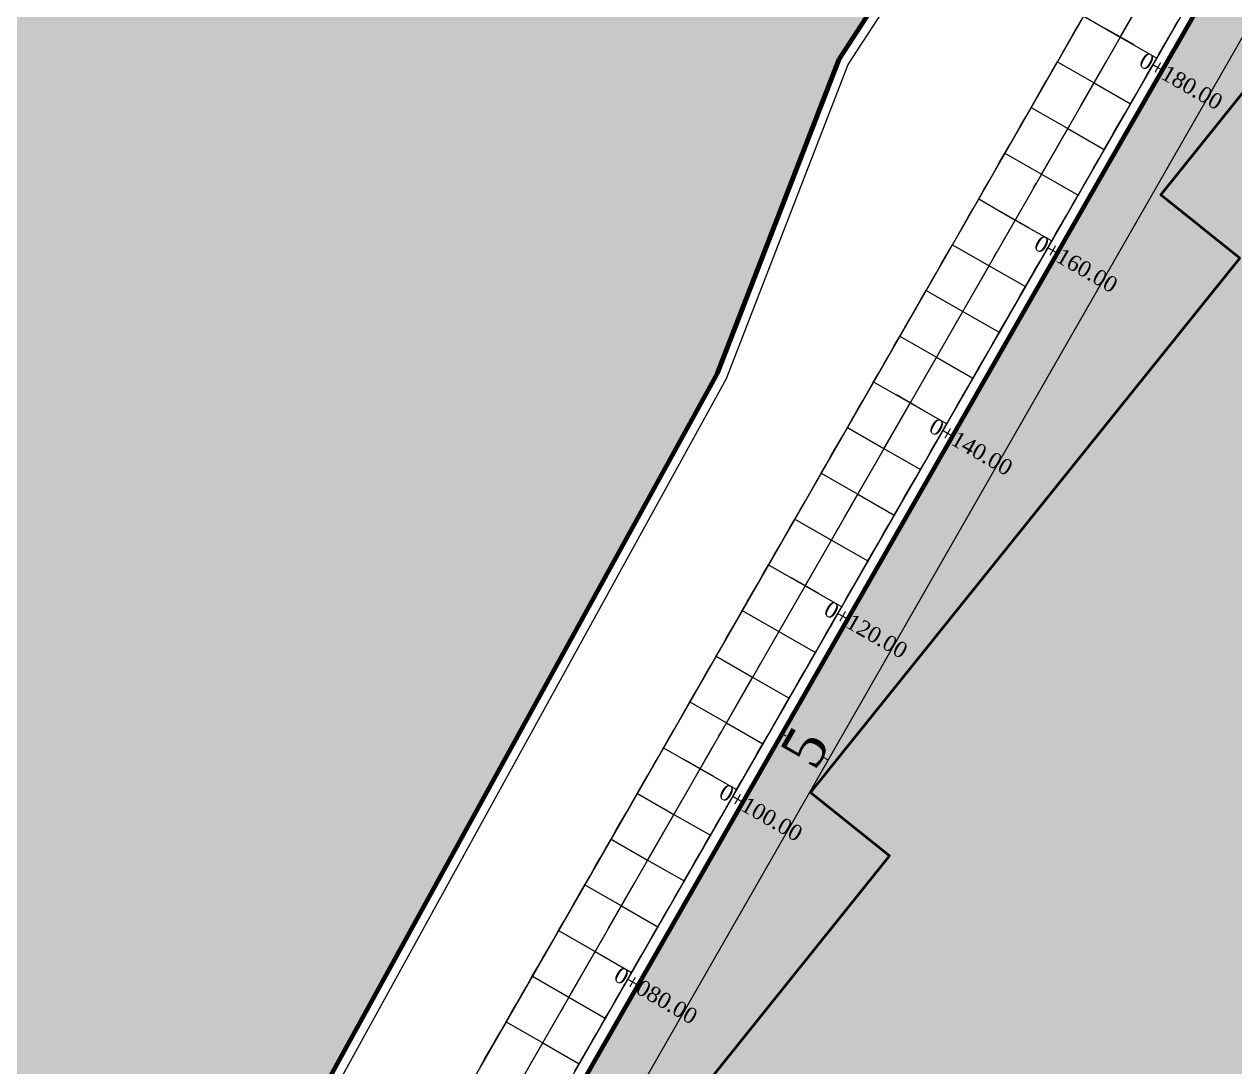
# Model space of a CAD drawing. Header units: metres. Extents: x 478603 to 489313, y 4282657 to 4289463.
# Drawn here: x 479601.3 to 479716.1, y 4286497.6 to 4286596.5 of the extents above; entities that cross this region are included whole.
import ezdxf

# ---------------------------------------------------------------- set-up
doc = ezdxf.new("R2010")
doc.units = ezdxf.units.M
for name, color, linetype, lineweight in [('ADAKENARI', 18, 'Continuous', 0), ('EKS_4', 5, 'Continuous', 0), ('EKSENLER', 3, 'Continuous', 0), ('HDA_4', 30, 'Continuous', 0), ('KALDIRIM', 11, 'Continuous', 0), ('KDA_4', 150, 'Continuous', 20), ('KDO_4', 150, 'Continuous', 20), ('KYA_4', 1, 'Continuous', 20), ('PARSEL_ALAN', 254, 'Continuous', 0), ('PARSEL_SERA_ALAN', 9, 'Continuous', 40), ('PL_ALİNMAN', 1, 'Continuous', 0), ('PL_ENKESIT', 1, 'Continuous', 0), ('PL_KM', 4, 'Continuous', 0), ('PL_KMYAZI', 30, 'Continuous', 0), ('REVIZE_ONERI_KAM_SNR', 9, 'Continuous', 0), ('ROL_CEPHE', 1, 'Continuous', 0), ('SEV_KYA_HDA', 3, 'Continuous', 0), ('SEV_YKA_KDA', 3, 'Continuous', 0), ('SEV_YKO_KDO', 3, 'Continuous', 0), ('SNR_PLANONAMAA', 233, 'Continuous', 0), ('SNR_YAPIYAK', 18, 'Continuous', 0), ('YKA_4', 33, 'Continuous', 0), ('YKO_4', 33, 'Continuous', 0)]:
    doc.layers.add(name, color=color, linetype=linetype, lineweight=lineweight)
doc.styles.get("Standard").update_dxf_attribs({"font": 'times.ttf'})

msp = doc.modelspace()

# ---------------------------------------------------------------- hatches: boundary and pattern name
at = {"layer": 'PARSEL_ALAN'}
msp.add_hatch(color=256, dxfattribs=at).paths.add_polyline_path([(479751.2, 4286394.78), (479915.44, 4286599.4), (479806.29, 4286732.62), (479789.03, 4286731.16), (479705.55, 4286585.7), (479640.39, 4286471.99), (479637.96, 4286459.21), (479636.08, 4286444.21), (479624.37, 4286431.18), (479642.07, 4286416.52), (479658.6, 4286422.35), (479718.49, 4286397.85)])
at = {"layer": 'PARSEL_SERA_ALAN'}
msp.add_hatch(color=256, dxfattribs=at).paths.add_polyline_path([(479909, 4286599.36), (479853.72, 4286530.49), (479849.54, 4286525.28), (479749.38, 4286400.5), (479741.89, 4286406.51), (479738.77, 4286402.61), (479731.28, 4286408.62), (479728.15, 4286404.72), (479720.66, 4286410.73), (479717.53, 4286406.83), (479710.05, 4286412.84), (479706.92, 4286408.94), (479691.94, 4286420.96), (479688.81, 4286417.06), (479673.84, 4286429.08), (479670.71, 4286425.18), (479663.22, 4286431.19), (479660.09, 4286427.29), (479652.61, 4286433.3), (479646.35, 4286425.5), (479638.86, 4286431.51), (479651.38, 4286447.11), (479643.89, 4286453.12), (479653.28, 4286464.81), (479645.8, 4286470.82), (479683.35, 4286517.62), (479675.87, 4286523.62), (479716.56, 4286574.31), (479709.07, 4286580.32), (479746.63, 4286627.12), (479739.14, 4286633.12), (479776.7, 4286679.92), (479769.21, 4286685.93), (479800.51, 4286724.92), (479815.48, 4286712.9), (479812.35, 4286709), (479827.33, 4286696.98), (479824.2, 4286693.08), (479846.66, 4286675.05), (479843.53, 4286671.16), (479858.5, 4286659.14), (479855.37, 4286655.24), (479877.83, 4286637.21), (479874.7, 4286633.31), (479889.67, 4286621.29), (479886.54, 4286617.39)])
at = {"layer": 'REVIZE_ONERI_KAM_SNR'}
msp.add_hatch(color=256, dxfattribs=at).paths.add_polyline_path([(480391.37, 4287736.67), (479958.38, 4287021.55), (479846.66, 4286823.22), (479817.89, 4286807.32), (479678.54, 4286593.14), (479667.02, 4286563.36), (479171.87, 4285664.49), (479060.05, 4285423.5), (478955.18, 4285211.94), (478971.57, 4285181.44), (478973.58, 4285138.06), (478896.83, 4284994.41), (478884.26, 4284953.22), (478871.38, 4284822.15), (478829.64, 4284818.29), (478829.64, 4284859.4), (478806.79, 4284865.48), (478716.87, 4284674.35), (478705.55, 4284645.23), (478602.86, 4284697.15), (478665.09, 4284834.56), (478661.84, 4284859.59), (478721.27, 4284982.03), (478734.09, 4284989.86), (478857.78, 4285241.35), (478838.86, 4285277.85), (478831.67, 4285382.6), (478866.61, 4285387.39), (478882.65, 4285289.09), (479341.44, 4286225.89), (479492.42, 4286515.34), (479668.69, 4286852.71), (479834.72, 4287134.36), (480316.15, 4287820.51), (480353.75, 4287856.55), (480321.39, 4287969.42), (480358.64, 4287985.06), (480384.47, 4287906.35), (480463.86, 4288018.44), (480598.66, 4288207.44), (480775.09, 4288481.28), (480856.22, 4288581.77), (481195.87, 4289025.92), (481277.92, 4288967.09), (481191.32, 4288856.62), (480684.78, 4288177.97), (480420.91, 4287781.11), (480447.15, 4287667.53), (480456.56, 4287584.46), (480422.31, 4287581.55), (480417.61, 4287623.09), (480404.49, 4287679.88)])

# ---------------------------------------------------------------- linework, layer by layer
at = {"layer": 'ADAKENARI', "lineweight": 200}
for p, q in [((479782.48, 4286752.9), (479678.54, 4286593.14)), ((479705.55, 4286585.7), (479789.03, 4286731.16)), ((479678.54, 4286593.14), (479667.02, 4286563.36)), ((479640.39, 4286471.99), (479705.55, 4286585.7)), ((479667.02, 4286563.36), (479603.65, 4286448.33))]:
    msp.add_line(p, q, dxfattribs=at)
at = {"layer": 'EKS_4'}
for p in [(479705.24, 4286595.27, 942.78), (479702.75, 4286590.93, 942.81), (479700.26, 4286586.6, 942.85), (479697.77, 4286582.26, 942.88), (479695.28, 4286577.92, 942.91), (479692.79, 4286573.59, 942.94), (479690.3, 4286569.25, 942.97), (479687.81, 4286564.92, 943), (479685.32, 4286560.58, 943.03), (479682.83, 4286556.24, 943.06), (479680.34, 4286551.91, 943.1), (479677.85, 4286547.57, 943.13), (479675.36, 4286543.24, 943.16), (479672.87, 4286538.9, 943.19), (479670.38, 4286534.56, 943.22), (479667.89, 4286530.23, 943.25), (479665.4, 4286525.89, 943.28), (479662.91, 4286521.56, 943.31), (479660.42, 4286517.22, 943.35), (479657.94, 4286512.88, 943.38), (479655.45, 4286508.55, 943.41), (479652.96, 4286504.21, 943.44), (479650.47, 4286499.88, 943.47)]:
    msp.add_point(p, dxfattribs=at)
at = {"layer": 'EKSENLER'}
msp.add_line((479615.61, 4286439.17), (479797.16, 4286755.37, 943.34), dxfattribs=at)
at = {"layer": 'HDA_4'}
for points in [[(479665.3, 4286517.7, 943.34), (479666.38, 4286519.57, 943.26), (479666.88, 4286520.43, 943.26), (479667.37, 4286521.3, 943.25), (479667.87, 4286522.17, 943.25), (479668.37, 4286523.04, 943.24), (479668.87, 4286523.9, 943.23), (479669.37, 4286524.77, 943.23), (479669.86, 4286525.64, 943.22), (479670.36, 4286526.5, 943.21), (479670.86, 4286527.37, 943.21), (479671.36, 4286528.24, 943.2), (479671.86, 4286529.11, 943.2), (479672.35, 4286529.97, 943.19), (479672.85, 4286530.84, 943.18), (479673.35, 4286531.71, 943.18), (479673.85, 4286532.57, 943.17), (479674.35, 4286533.44, 943.16), (479674.84, 4286534.31, 943.16), (479675.34, 4286535.18, 943.15), (479675.84, 4286536.04, 943.15), (479676.34, 4286536.91, 943.14), (479676.84, 4286537.78, 943.13), (479677.33, 4286538.65, 943.13), (479677.83, 4286539.51, 943.12), (479678.33, 4286540.38, 943.11), (479678.83, 4286541.25, 943.11), (479679.33, 4286542.11, 943.1), (479679.82, 4286542.98, 943.1), (479680.32, 4286543.85, 943.09), (479680.82, 4286544.72, 943.08), (479681.32, 4286545.58, 943.08), (479681.82, 4286546.45, 943.07), (479682.31, 4286547.32, 943.06), (479682.81, 4286548.18, 943.06), (479683.31, 4286549.05, 943.05), (479683.81, 4286549.92, 943.05), (479684.31, 4286550.79, 943.04), (479684.8, 4286551.65, 943.03), (479685.3, 4286552.52, 943.03), (479685.8, 4286553.39, 943.02), (479686.3, 4286554.25, 943.01), (479686.8, 4286555.12, 943.01), (479687.29, 4286555.99, 943), (479687.79, 4286556.86, 943), (479688.29, 4286557.72, 942.99), (479688.79, 4286558.59, 942.98), (479689.28, 4286559.46, 942.98), (479689.78, 4286560.33, 942.97), (479690.28, 4286561.19, 942.96), (479690.78, 4286562.06, 942.96), (479691.28, 4286562.93, 942.95), (479691.77, 4286563.79, 942.95), (479692.27, 4286564.66, 942.94), (479692.77, 4286565.53, 942.93), (479693.27, 4286566.4, 942.93), (479693.77, 4286567.26, 942.92), (479694.26, 4286568.13, 942.91), (479694.76, 4286569, 942.91), (479695.26, 4286569.86, 942.9), (479695.76, 4286570.73, 942.9), (479696.26, 4286571.6, 942.89), (479697.27, 4286573.36, 942.94)], [(479655.95, 4286501.42, 943.42), (479656.42, 4286502.22, 943.39), (479656.87, 4286503.01, 943.41)]]:
    msp.add_polyline3d(points, dxfattribs=at)
for p in [(479696.26, 4286571.6, 942.89), (479693.77, 4286567.26, 942.92), (479691.28, 4286562.93, 942.95), (479688.79, 4286558.59, 942.98), (479686.3, 4286554.25, 943.01), (479683.81, 4286549.92, 943.05), (479681.32, 4286545.58, 943.08), (479678.83, 4286541.25, 943.11), (479676.34, 4286536.91, 943.14), (479673.85, 4286532.57, 943.17), (479671.36, 4286528.24, 943.2), (479668.87, 4286523.9, 943.23), (479666.38, 4286519.57, 943.26), (479656.42, 4286502.22, 943.39)]:
    msp.add_point(p, dxfattribs=at)
at = {"layer": 'KALDIRIM'}
for p, q in [((479628.64, 4286469.86), (479786.95, 4286745.62)), ((479639.43, 4286472.61), (479786.84, 4286729.36))]:
    msp.add_line(p, q, dxfattribs=at)
at = {"layer": 'KDA_4'}
for points in [[(479698.25, 4286575.09, 942.91), (479698.3, 4286575.18, 942.9), (479698.36, 4286575.27, 942.89), (479698.43, 4286575.39, 942.88), (479698.53, 4286575.58, 942.86), (479698.74, 4286575.94, 942.82), (479699.14, 4286576.62, 942.8), (479699.63, 4286577.48, 942.76), (479700.16, 4286578.41, 942.73), (479700.71, 4286579.35, 942.7), (479701.24, 4286580.27, 942.66), (479701.75, 4286581.16, 942.67), (479702.25, 4286582.03, 942.67), (479702.74, 4286582.89, 942.67), (479703.23, 4286583.75, 942.67), (479703.72, 4286584.61, 942.68), (479704.22, 4286585.47, 942.68), (479704.71, 4286586.32, 942.68), (479705.2, 4286587.19, 942.68), (479705.7, 4286588.06, 942.69), (479706.21, 4286588.94, 942.69), (479706.74, 4286589.87, 942.69), (479707.28, 4286590.8, 942.69), (479707.8, 4286591.72, 942.7), (479708.3, 4286592.58, 942.7), (479708.7, 4286593.28, 942.7), (479708.93, 4286593.69, 942.73), (479709.07, 4286593.93, 942.74), (479709.18, 4286594.11, 942.75), (479709.27, 4286594.27, 942.76), (479709.36, 4286594.43, 942.77)], [(479658.08, 4286505.14, 943.42), (479658.21, 4286505.35, 943.4), (479658.34, 4286505.58, 943.38), (479658.48, 4286505.82, 943.36), (479658.65, 4286506.12, 943.33), (479658.9, 4286506.56, 943.29), (479659.31, 4286507.27, 943.29), (479659.8, 4286508.12, 943.28), (479660.32, 4286509.03, 943.27), (479660.86, 4286509.96, 943.27), (479661.39, 4286510.9, 943.26), (479661.94, 4286511.85, 943.27), (479662.48, 4286512.79, 943.27), (479663.01, 4286513.72, 943.28), (479663.5, 4286514.57, 943.29), (479663.88, 4286515.23, 943.29), (479664.06, 4286515.55, 943.32), (479664.14, 4286515.68, 943.33), (479664.17, 4286515.74, 943.34), (479664.19, 4286515.78, 943.34), (479664.2, 4286515.8, 943.34)], [(479653.52, 4286497.19, 943.38), (479653.92, 4286497.89, 943.39), (479654.15, 4286498.29, 943.42), (479654.29, 4286498.53, 943.43), (479654.39, 4286498.71, 943.44), (479654.48, 4286498.86, 943.45), (479654.56, 4286499.01, 943.46)]]:
    msp.add_polyline3d(points, dxfattribs=at)
for p in [(479708.7, 4286593.28, 942.7), (479706.21, 4286588.94, 942.69), (479703.72, 4286584.61, 942.68), (479701.24, 4286580.27, 942.66), (479698.74, 4286575.94, 942.82), (479663.88, 4286515.23, 943.29), (479661.39, 4286510.9, 943.26), (479658.9, 4286506.56, 943.29), (479653.92, 4286497.89, 943.39)]:
    msp.add_point(p, dxfattribs=at)
at = {"layer": 'KDO_4'}
msp.add_polyline3d([(479644.51, 4286497.53, 942.93), (479645, 4286498.4, 942.94), (479645.5, 4286499.27, 942.94), (479646, 4286500.13, 942.94), (479646.5, 4286501, 942.95), (479647, 4286501.87, 942.95), (479647.49, 4286502.74, 942.93), (479647.99, 4286503.6, 942.9), (479648.49, 4286504.47, 942.88), (479648.99, 4286505.34, 942.86), (479649.48, 4286506.2, 942.84), (479649.98, 4286507.07, 942.83), (479650.48, 4286507.94, 942.82), (479650.98, 4286508.81, 942.81), (479651.48, 4286509.67, 942.8), (479651.97, 4286510.54, 942.79), (479652.47, 4286511.41, 942.79), (479652.97, 4286512.28, 942.8), (479653.47, 4286513.14, 942.8), (479653.97, 4286514.01, 942.8), (479654.46, 4286514.88, 942.81), (479654.96, 4286515.74, 942.81), (479655.46, 4286516.61, 942.82), (479655.96, 4286517.48, 942.83), (479656.46, 4286518.35, 942.83), (479656.95, 4286519.21, 942.84), (479657.45, 4286520.08, 942.86), (479657.95, 4286520.95, 942.87), (479658.45, 4286521.81, 942.89), (479658.95, 4286522.68, 942.9), (479659.44, 4286523.55, 942.92), (479659.94, 4286524.42, 942.92), (479660.44, 4286525.28, 942.91), (479660.94, 4286526.15, 942.91), (479661.44, 4286527.02, 942.9), (479661.93, 4286527.88, 942.9), (479662.43, 4286528.75, 942.88), (479662.93, 4286529.62, 942.86), (479663.43, 4286530.49, 942.84), (479663.93, 4286531.35, 942.81), (479664.42, 4286532.22, 942.79), (479664.92, 4286533.09, 942.79), (479665.42, 4286533.96, 942.79), (479665.92, 4286534.82, 942.79), (479666.41, 4286535.69, 942.79), (479666.91, 4286536.56, 942.79), (479667.41, 4286537.42, 942.79), (479667.91, 4286538.29, 942.79), (479668.41, 4286539.16, 942.79), (479668.9, 4286540.03, 942.79), (479669.4, 4286540.89, 942.79), (479669.9, 4286541.76, 942.79), (479670.4, 4286542.63, 942.79), (479670.9, 4286543.49, 942.79), (479671.39, 4286544.36, 942.78), (479671.89, 4286545.23, 942.78), (479672.39, 4286546.1, 942.77), (479672.89, 4286546.96, 942.76), (479673.39, 4286547.83, 942.75), (479673.88, 4286548.7, 942.73), (479674.38, 4286549.56, 942.72), (479674.88, 4286550.43, 942.71), (479675.38, 4286551.3, 942.69), (479675.88, 4286552.17, 942.68), (479676.37, 4286553.03, 942.67), (479676.87, 4286553.9, 942.65), (479677.37, 4286554.77, 942.65), (479677.87, 4286555.64, 942.64), (479678.36, 4286556.5, 942.64), (479678.86, 4286557.37, 942.63), (479679.36, 4286558.24, 942.63), (479679.86, 4286559.1, 942.63), (479680.36, 4286559.97, 942.63), (479680.85, 4286560.84, 942.64), (479681.35, 4286561.71, 942.64), (479681.85, 4286562.57, 942.64), (479682.35, 4286563.44, 942.65), (479682.85, 4286564.31, 942.65), (479683.34, 4286565.17, 942.65), (479683.84, 4286566.04, 942.65), (479684.34, 4286566.91, 942.65), (479684.84, 4286567.78, 942.65), (479685.34, 4286568.64, 942.64), (479685.83, 4286569.51, 942.63), (479686.33, 4286570.38, 942.63), (479686.83, 4286571.25, 942.62), (479687.33, 4286572.11, 942.6), (479687.83, 4286572.98, 942.59), (479688.32, 4286573.85, 942.57), (479688.82, 4286574.71, 942.56), (479689.32, 4286575.58, 942.54), (479689.82, 4286576.45, 942.53), (479690.32, 4286577.32, 942.53), (479690.81, 4286578.18, 942.52), (479691.31, 4286579.05, 942.52), (479691.81, 4286579.92, 942.51), (479692.31, 4286580.78, 942.5), (479692.8, 4286581.65, 942.48), (479693.3, 4286582.52, 942.47), (479693.8, 4286583.39, 942.45), (479694.3, 4286584.25, 942.44), (479694.8, 4286585.12, 942.42), (479695.29, 4286585.99, 942.41), (479695.79, 4286586.86, 942.39), (479696.29, 4286587.72, 942.37), (479696.79, 4286588.59, 942.36), (479697.29, 4286589.46, 942.37), (479697.78, 4286590.32, 942.38), (479698.28, 4286591.19, 942.38), (479698.78, 4286592.06, 942.39), (479699.28, 4286592.93, 942.4), (479699.78, 4286593.79, 942.4), (479700.27, 4286594.66, 942.41), (479700.77, 4286595.53, 942.41), (479701.27, 4286596.39, 942.41), (479701.77, 4286597.26, 942.41)], dxfattribs=at)
for p in [(479699.28, 4286592.93, 942.4), (479696.79, 4286588.59, 942.36), (479694.3, 4286584.25, 942.44), (479691.81, 4286579.92, 942.51), (479689.32, 4286575.58, 942.54), (479686.83, 4286571.25, 942.62), (479684.34, 4286566.91, 942.65), (479681.85, 4286562.57, 942.64), (479679.36, 4286558.24, 942.63), (479676.87, 4286553.9, 942.65), (479674.38, 4286549.56, 942.72), (479671.89, 4286545.23, 942.78), (479669.4, 4286540.89, 942.79), (479666.91, 4286536.56, 942.79), (479664.42, 4286532.22, 942.79), (479661.93, 4286527.88, 942.9), (479659.44, 4286523.55, 942.92), (479656.95, 4286519.21, 942.84), (479654.46, 4286514.88, 942.81), (479651.97, 4286510.54, 942.79), (479649.48, 4286506.2, 942.84), (479647, 4286501.87, 942.95)]:
    msp.add_point(p, dxfattribs=at)
at = {"layer": 'KYA_4'}
for points in [[(479709.36, 4286594.43, 942.77), (479709.71, 4286595.04, 942.76), (479710.06, 4286595.65, 942.75), (479710.42, 4286596.27, 942.74), (479710.79, 4286596.91, 942.73)], [(479664.2, 4286515.8, 943.34), (479664.63, 4286516.54, 943.34), (479665.06, 4286517.28, 943.34), (479665.49, 4286518.02, 943.34), (479665.93, 4286518.78, 943.35), (479666.39, 4286519.56, 943.35), (479666.87, 4286520.4, 943.34), (479667.37, 4286521.27, 943.34), (479667.87, 4286522.14, 943.34), (479668.37, 4286523.02, 943.34), (479668.88, 4286523.9, 943.33), (479669.38, 4286524.77, 943.32), (479669.87, 4286525.64, 943.31), (479670.37, 4286526.5, 943.3), (479670.87, 4286527.37, 943.28), (479671.36, 4286528.24, 943.27), (479671.86, 4286529.1, 943.27), (479672.36, 4286529.97, 943.26), (479672.86, 4286530.84, 943.26), (479673.36, 4286531.7, 943.26), (479673.85, 4286532.57, 943.26), (479674.35, 4286533.44, 943.25), (479674.85, 4286534.3, 943.25), (479675.35, 4286535.17, 943.25), (479675.85, 4286536.04, 943.25), (479676.35, 4286536.91, 943.25), (479676.85, 4286537.77, 943.24), (479677.34, 4286538.64, 943.24), (479677.84, 4286539.51, 943.23), (479678.34, 4286540.37, 943.23), (479678.84, 4286541.24, 943.23), (479679.34, 4286542.11, 943.22), (479679.83, 4286542.98, 943.21), (479680.33, 4286543.84, 943.19), (479680.83, 4286544.71, 943.18), (479681.33, 4286545.58, 943.17), (479681.82, 4286546.45, 943.16), (479682.32, 4286547.31, 943.15), (479682.82, 4286548.18, 943.14), (479683.32, 4286549.05, 943.13), (479683.81, 4286549.92, 943.12), (479684.31, 4286550.78, 943.11), (479684.81, 4286551.65, 943.11), (479685.31, 4286552.52, 943.1), (479685.81, 4286553.38, 943.09), (479686.3, 4286554.25, 943.08), (479686.8, 4286555.12, 943.07), (479687.3, 4286555.99, 943.07), (479687.8, 4286556.85, 943.06), (479688.29, 4286557.72, 943.05), (479688.79, 4286558.59, 943.04), (479689.29, 4286559.46, 943.04), (479689.79, 4286560.32, 943.03), (479690.29, 4286561.19, 943.03), (479690.79, 4286562.06, 943.03), (479691.28, 4286562.92, 943.02), (479691.78, 4286563.79, 943.02), (479692.28, 4286564.65, 943.02), (479692.77, 4286565.52, 943.02), (479693.27, 4286566.39, 943.01), (479693.77, 4286567.26, 943.01), (479694.28, 4286568.14, 943), (479694.79, 4286569.02, 942.99), (479695.3, 4286569.91, 942.99), (479695.79, 4286570.77, 942.98), (479696.26, 4286571.59, 942.97), (479696.69, 4286572.34, 942.96), (479697.09, 4286573.04, 942.95), (479697.48, 4286573.73, 942.94), (479697.86, 4286574.41, 942.92), (479698.25, 4286575.09, 942.91)], [(479654.56, 4286499.01, 943.46), (479654.94, 4286499.66, 943.45), (479655.31, 4286500.31, 943.44), (479655.69, 4286500.96, 943.43), (479656.06, 4286501.6, 943.42), (479656.42, 4286502.22, 943.41), (479656.76, 4286502.82, 943.41), (479657.1, 4286503.41, 943.41), (479657.42, 4286503.98, 943.41), (479657.75, 4286504.56, 943.42), (479658.08, 4286505.14, 943.42)]]:
    msp.add_polyline3d(points, dxfattribs=at)
for p in [(479696.26, 4286571.59, 942.97), (479693.77, 4286567.26, 943.01), (479691.28, 4286562.92, 943.02), (479688.79, 4286558.59, 943.04), (479686.3, 4286554.25, 943.08), (479683.81, 4286549.92, 943.12), (479681.33, 4286545.58, 943.17), (479678.84, 4286541.24, 943.23), (479676.35, 4286536.91, 943.25), (479673.85, 4286532.57, 943.26), (479671.36, 4286528.24, 943.27), (479668.88, 4286523.9, 943.33), (479666.39, 4286519.56, 943.35), (479656.42, 4286502.22, 943.41)]:
    msp.add_point(p, dxfattribs=at)
at = {"layer": 'PARSEL_ALAN'}
for points in [[(479751.2, 4286394.78, 951.92), (479915.44, 4286599.4, 952.78), (479806.29, 4286732.62, 943.91), (479789.03, 4286731.16, 943.27), (479705.55, 4286585.7, 942.73), (479640.39, 4286471.99, 943.69), (479637.96, 4286459.21, 944.11), (479636.08, 4286444.21, 944.62), (479624.37, 4286431.18, 944.57), (479642.07, 4286416.52, 945.91), (479658.6, 4286422.35, 946.53), (479718.49, 4286397.85, 950.21), (479751.2, 4286394.78, 951.92)], [(479751.2, 4286394.78, 0), (479915.44, 4286599.4, 0), (479806.29, 4286732.62, 0), (479789.03, 4286731.16, 0), (479705.55, 4286585.7, 0), (479640.39, 4286471.99, 0), (479637.96, 4286459.21, 0), (479636.08, 4286444.21, 0), (479624.37, 4286431.18, 0), (479642.07, 4286416.52, 0), (479658.6, 4286422.35, 0), (479718.49, 4286397.85, 0), (479751.2, 4286394.78, 0)]]:
    msp.add_polyline3d(points, close=True, dxfattribs=at)
at = {"layer": 'PARSEL_SERA_ALAN'}
msp.add_polyline3d([(479717.53, 4286406.83, 0), (479710.05, 4286412.84, 0), (479706.92, 4286408.94, 0), (479691.94, 4286420.96, 0), (479688.81, 4286417.06, 0), (479673.84, 4286429.08, 0), (479670.71, 4286425.18, 0), (479663.22, 4286431.19, 0), (479660.09, 4286427.29, 0), (479652.61, 4286433.3, 0), (479646.35, 4286425.5, 0), (479638.86, 4286431.51, 0), (479651.38, 4286447.11, 0), (479643.89, 4286453.12, 0), (479653.28, 4286464.81, 0), (479645.8, 4286470.82, 0), (479683.35, 4286517.62, 0), (479675.87, 4286523.62, 0), (479716.56, 4286574.31, 0), (479709.07, 4286580.32, 0), (479746.63, 4286627.12, 0)], dxfattribs=at)
msp.add_polyline3d([(479717.53, 4286406.83, 0), (479710.05, 4286412.84, 0), (479706.92, 4286408.94, 0), (479691.94, 4286420.96, 0), (479688.81, 4286417.06, 0), (479673.84, 4286429.08, 0), (479670.71, 4286425.18, 0), (479663.22, 4286431.19, 0), (479660.09, 4286427.29, 0), (479652.61, 4286433.3, 0), (479646.35, 4286425.5, 0), (479638.86, 4286431.51, 0), (479651.38, 4286447.11, 0), (479643.89, 4286453.12, 0), (479653.28, 4286464.81, 0), (479645.8, 4286470.82, 0), (479683.35, 4286517.62, 0), (479675.87, 4286523.62, 0), (479716.56, 4286574.31, 0), (479709.07, 4286580.32, 0), (479746.63, 4286627.12, 0)], dxfattribs=at)
at = {"layer": 'PL_ALİNMAN'}
for p, q in [((479705.24, 4286595.27), (479707.73, 4286599.61)), ((479704.49, 4286593.97), (479704.74, 4286594.4)), ((479701.5, 4286588.77), (479703.99, 4286593.1)), ((479700.76, 4286587.46), (479701.01, 4286587.9)), ((479697.77, 4286582.26), (479700.26, 4286586.6)), ((479697.02, 4286580.96), (479697.27, 4286581.39)), ((479694.03, 4286575.76), (479696.52, 4286580.09)), ((479693.29, 4286574.46), (479693.54, 4286574.89)), ((479690.3, 4286569.25), (479692.79, 4286573.59)), ((479689.55, 4286567.95), (479689.8, 4286568.39)), ((479686.57, 4286562.75), (479689.06, 4286567.08)), ((479685.82, 4286561.45), (479686.07, 4286561.88)), ((479682.83, 4286556.24), (479685.32, 4286560.58)), ((479682.08, 4286554.94), (479682.33, 4286555.38)), ((479679.1, 4286549.74), (479681.59, 4286554.08)), ((479678.35, 4286548.44), (479678.6, 4286548.87)), ((479675.36, 4286543.24), (479677.85, 4286547.57)), ((479674.62, 4286541.94), (479674.86, 4286542.37)), ((479671.63, 4286536.73), (479674.12, 4286541.07)), ((479670.88, 4286535.43), (479671.13, 4286535.86)), ((479667.89, 4286530.23), (479670.38, 4286534.56)), ((479667.15, 4286528.93), (479667.4, 4286529.36)), ((479664.16, 4286523.72), (479666.65, 4286528.06)), ((479663.41, 4286522.42), (479663.66, 4286522.86)), ((479660.42, 4286517.22), (479662.91, 4286521.56)), ((479659.68, 4286515.92), (479659.93, 4286516.35)), ((479656.69, 4286510.72), (479659.18, 4286515.05)), ((479655.94, 4286509.41), (479656.19, 4286509.85)), ((479652.96, 4286504.21), (479655.45, 4286508.55)), ((479652.21, 4286502.91), (479652.46, 4286503.34)), ((479649.22, 4286497.71), (479651.71, 4286502.04))]:
    msp.add_line(p, q, dxfattribs=at)
at = {"layer": 'PL_ENKESIT'}
for points in [[(479701.77, 4286597.26, 942.41), (479701.77, 4286597.26, 942.78), (479705.24, 4286595.27, 942.78), (479708.7, 4286593.28, 942.78), (479708.7, 4286593.28, 942.7)], [(479699.28, 4286592.93, 942.4), (479699.28, 4286592.92, 942.81), (479702.75, 4286590.93, 942.81), (479706.21, 4286588.95, 942.81), (479706.21, 4286588.94, 942.69)], [(479696.79, 4286588.59, 942.36), (479696.79, 4286588.59, 942.85), (479700.26, 4286586.6, 942.85), (479703.72, 4286584.61, 942.85), (479703.72, 4286584.61, 942.68)], [(479694.3, 4286584.25, 942.44), (479694.3, 4286584.25, 942.88), (479697.77, 4286582.26, 942.88), (479701.23, 4286580.28, 942.88), (479701.24, 4286580.27, 942.66)], [(479691.81, 4286579.92, 942.51), (479691.81, 4286579.92, 942.91), (479695.28, 4286577.92, 942.91), (479698.74, 4286575.94, 942.91), (479698.74, 4286575.94, 942.82)], [(479689.32, 4286575.58, 942.54), (479689.32, 4286575.58, 942.94), (479692.79, 4286573.59, 942.94), (479696.25, 4286571.6, 942.94), (479696.26, 4286571.6, 942.89), (479696.26, 4286571.59, 942.97)], [(479686.83, 4286571.25, 942.62), (479686.83, 4286571.24, 942.97), (479690.3, 4286569.25, 942.97), (479693.76, 4286567.27, 942.97), (479693.77, 4286567.26, 942.92), (479693.77, 4286567.26, 943.01)], [(479684.34, 4286566.91, 942.65), (479684.34, 4286566.91, 943), (479687.81, 4286564.92, 943), (479691.27, 4286562.93, 943), (479691.28, 4286562.93, 942.95), (479691.28, 4286562.92, 943.02)], [(479681.85, 4286562.57, 942.64), (479681.85, 4286562.57, 943.03), (479685.32, 4286560.58, 943.03), (479688.78, 4286558.6, 943.03), (479688.79, 4286558.59, 942.98), (479688.79, 4286558.59, 943.04)], [(479679.36, 4286558.24, 942.63), (479679.36, 4286558.24, 943.06), (479682.83, 4286556.24, 943.06), (479686.29, 4286554.26, 943.06), (479686.3, 4286554.25, 943.01), (479686.3, 4286554.25, 943.08)], [(479676.87, 4286553.9, 942.65), (479676.87, 4286553.9, 943.1), (479680.34, 4286551.91, 943.1), (479683.8, 4286549.92, 943.1), (479683.81, 4286549.92, 943.05), (479683.81, 4286549.92, 943.12)], [(479674.38, 4286549.56, 942.72), (479674.38, 4286549.56, 943.13), (479677.85, 4286547.57, 943.13), (479681.31, 4286545.59, 943.13), (479681.32, 4286545.58, 943.08), (479681.33, 4286545.58, 943.17)], [(479671.89, 4286545.23, 942.78), (479671.89, 4286545.23, 943.16), (479675.36, 4286543.24, 943.16), (479678.82, 4286541.25, 943.16), (479678.83, 4286541.25, 943.11), (479678.84, 4286541.24, 943.23)], [(479669.4, 4286540.89, 942.79), (479669.4, 4286540.89, 943.19), (479672.87, 4286538.9, 943.19), (479676.33, 4286536.92, 943.19), (479676.34, 4286536.91, 943.14), (479676.35, 4286536.91, 943.25)], [(479666.91, 4286536.56, 942.79), (479666.91, 4286536.56, 943.22), (479670.38, 4286534.56, 943.22), (479673.84, 4286532.58, 943.22), (479673.85, 4286532.57, 943.17), (479673.85, 4286532.57, 943.26)], [(479664.42, 4286532.22, 942.79), (479664.42, 4286532.22, 943.25), (479667.89, 4286530.23, 943.25), (479671.35, 4286528.24, 943.25), (479671.36, 4286528.24, 943.2), (479671.36, 4286528.24, 943.27)], [(479661.93, 4286527.88, 942.9), (479661.94, 4286527.88, 943.28), (479665.4, 4286525.89, 943.28), (479668.86, 4286523.91, 943.28), (479668.87, 4286523.9, 943.23), (479668.88, 4286523.9, 943.33)], [(479659.44, 4286523.55, 942.92), (479659.45, 4286523.55, 943.31), (479662.91, 4286521.56, 943.31), (479666.37, 4286519.57, 943.31), (479666.38, 4286519.57, 943.26), (479666.39, 4286519.56, 943.35)], [(479656.95, 4286519.21, 942.84), (479656.96, 4286519.21, 943.35), (479660.42, 4286517.22, 943.35), (479663.88, 4286515.24, 943.35), (479663.88, 4286515.23, 943.29)], [(479654.46, 4286514.88, 942.81), (479654.47, 4286514.88, 943.38), (479657.94, 4286512.88, 943.38), (479661.39, 4286510.9, 943.38), (479661.39, 4286510.9, 943.26)], [(479651.97, 4286510.54, 942.79), (479651.98, 4286510.54, 943.41), (479655.45, 4286508.55, 943.41), (479658.9, 4286506.56, 943.41), (479658.9, 4286506.56, 943.29)], [(479649.48, 4286506.2, 942.84), (479649.49, 4286506.2, 943.44), (479652.96, 4286504.21, 943.44), (479656.41, 4286502.23, 943.44), (479656.42, 4286502.22, 943.39), (479656.42, 4286502.22, 943.41)], [(479647, 4286501.87, 942.95), (479647, 4286501.87, 943.47), (479650.47, 4286499.88, 943.47), (479653.92, 4286497.89, 943.47), (479653.92, 4286497.89, 943.39)]]:
    msp.add_polyline3d(points, dxfattribs=at)
at = {"layer": 'PL_KM'}
for p, q in [((479706.54, 4286594.52), (479703.94, 4286596.02)), ((479696.58, 4286577.18), (479693.98, 4286578.67)), ((479686.62, 4286559.83), (479684.02, 4286561.33)), ((479676.66, 4286542.49), (479674.06, 4286543.98)), ((479666.7, 4286525.14), (479664.1, 4286526.64)), ((479656.75, 4286507.8), (479654.14, 4286509.29))]:
    msp.add_line(p, q, dxfattribs=at)
at = {"layer": 'REVIZE_ONERI_KAM_SNR'}
for points in [[(480684.78, 4288177.97, 0), (480420.91, 4287781.11, 0), (480447.15, 4287667.53, 0), (480456.56, 4287584.46, 0), (480422.31, 4287581.55, 0), (480417.61, 4287623.09, 0), (480404.49, 4287679.88, 0), (480391.37, 4287736.67, 0), (479958.38, 4287021.55, 0), (479846.66, 4286823.22, 0), (479817.89, 4286807.32, 0), (479678.54, 4286593.14, 0), (479667.02, 4286563.36, 0), (479667.02, 4286563.36, 0), (479171.87, 4285664.49, 0)], [(480684.78, 4288177.97, 0), (480420.91, 4287781.11, 0), (480447.15, 4287667.53, 0), (480456.56, 4287584.46, 0), (480422.31, 4287581.55, 0), (480417.61, 4287623.09, 0), (480404.49, 4287679.88, 0), (480391.37, 4287736.67, 0), (480391.37, 4287736.67, 0), (479958.38, 4287021.55, 0), (479846.66, 4286823.22, 0), (479817.89, 4286807.32, 0), (479678.54, 4286593.14, 0), (479667.02, 4286563.36, 0), (479171.87, 4285664.49, 0)], [(480684.78, 4288177.97, 0), (480420.91, 4287781.11, 0), (480447.15, 4287667.53, 0), (480456.56, 4287584.46, 0), (480422.31, 4287581.55, 0), (480417.61, 4287623.09, 0), (480404.49, 4287679.88, 0), (480391.37, 4287736.67, 0), (480391.37, 4287736.67, 0), (479958.38, 4287021.55, 0), (479846.66, 4286823.22, 0), (479817.89, 4286807.32, 0), (479678.54, 4286593.14, 0), (479667.02, 4286563.36, 0), (479171.87, 4285664.49, 0)]]:
    msp.add_polyline3d(points, dxfattribs=at)
at = {"layer": 'ROL_CEPHE'}
for p, q in [((479673.18, 4286529.21), (479673.52, 4286529.01)), ((479677.52, 4286526.72), (479677.17, 4286526.92))]:
    msp.add_line(p, q, dxfattribs=at)
at = {"layer": 'SEV_KYA_HDA'}
for p, q in [((479696.76, 4286572.46, 942.95), (479696.75, 4286572.47, 942.91)), ((479695.77, 4286570.73, 942.98), (479695.76, 4286570.73, 942.94)), ((479694.77, 4286568.99, 942.99), (479694.76, 4286569, 942.91)), ((479693.77, 4286567.26, 943.01), (479693.77, 4286567.26, 942.97)), ((479692.78, 4286565.52, 943.02), (479692.77, 4286565.53, 942.93)), ((479691.78, 4286563.79, 943.02), (479691.78, 4286563.79, 942.98)), ((479690.78, 4286562.06, 943.03), (479690.78, 4286562.06, 942.96)), ((479689.79, 4286560.32, 943.03), (479689.79, 4286560.32, 943)), ((479688.79, 4286558.59, 943.04), (479688.79, 4286558.59, 942.98)), ((479687.8, 4286556.85, 943.06), (479687.79, 4286556.85, 943.03)), ((479686.8, 4286555.12, 943.07), (479686.8, 4286555.12, 943.01)), ((479685.81, 4286553.38, 943.09), (479685.8, 4286553.39, 943.06)), ((479684.81, 4286551.65, 943.11), (479684.8, 4286551.65, 943.03)), ((479683.81, 4286549.92, 943.12), (479683.81, 4286549.92, 943.08)), ((479682.82, 4286548.18, 943.14), (479682.81, 4286548.18, 943.06)), ((479681.82, 4286546.45, 943.16), (479681.82, 4286546.45, 943.12)), ((479680.83, 4286544.71, 943.18), (479680.82, 4286544.72, 943.08)), ((479679.83, 4286542.98, 943.21), (479679.83, 4286542.98, 943.15)), ((479678.84, 4286541.24, 943.23), (479678.83, 4286541.25, 943.11)), ((479677.84, 4286539.51, 943.23), (479677.84, 4286539.51, 943.18)), ((479676.85, 4286537.77, 943.24), (479676.84, 4286537.78, 943.13)), ((479675.85, 4286536.04, 943.25), (479675.84, 4286536.04, 943.2)), ((479674.85, 4286534.3, 943.25), (479674.84, 4286534.31, 943.16)), ((479673.85, 4286532.57, 943.26), (479673.85, 4286532.57, 943.21)), ((479672.86, 4286530.84, 943.26), (479672.85, 4286530.84, 943.18)), ((479671.86, 4286529.1, 943.27), (479671.86, 4286529.1, 943.23)), ((479670.87, 4286527.37, 943.28), (479670.86, 4286527.37, 943.21)), ((479669.87, 4286525.63, 943.31), (479669.87, 4286525.64, 943.26)), ((479668.88, 4286523.9, 943.33), (479668.87, 4286523.9, 943.23)), ((479667.88, 4286522.16, 943.34), (479667.88, 4286522.17, 943.29)), ((479666.88, 4286520.43, 943.34), (479666.88, 4286520.43, 943.26)), ((479665.88, 4286518.7, 943.35), (479665.88, 4286518.7, 943.32))]:
    msp.add_line(p, q, dxfattribs=at)
at = {"layer": 'SEV_YKA_KDA'}
for p, q in [((479708.7, 4286593.28, 942.78), (479708.7, 4286593.28, 942.7)), ((479707.7, 4286591.55, 942.8), (479707.7, 4286591.55, 942.75)), ((479706.71, 4286589.81, 942.81), (479706.71, 4286589.81, 942.69)), ((479705.71, 4286588.08, 942.82), (479705.71, 4286588.08, 942.75)), ((479704.71, 4286586.35, 942.83), (479704.72, 4286586.34, 942.68)), ((479703.72, 4286584.61, 942.85), (479703.72, 4286584.61, 942.76)), ((479702.72, 4286582.88, 942.86), (479702.73, 4286582.87, 942.67)), ((479701.73, 4286581.14, 942.87), (479701.73, 4286581.14, 942.77)), ((479700.73, 4286579.41, 942.88), (479700.74, 4286579.4, 942.69)), ((479699.73, 4286577.67, 942.9), (479699.74, 4286577.67, 942.83)), ((479698.74, 4286575.94, 942.91), (479698.74, 4286575.94, 942.82)), ((479663.88, 4286515.24, 943.35), (479663.88, 4286515.24, 943.32)), ((479662.88, 4286513.5, 943.36), (479662.89, 4286513.5, 943.28)), ((479661.89, 4286511.77, 943.37), (479661.89, 4286511.77, 943.32)), ((479660.89, 4286510.03, 943.38), (479660.9, 4286510.03, 943.26)), ((479659.9, 4286508.3, 943.4), (479659.9, 4286508.3, 943.34)), ((479658.9, 4286506.56, 943.41), (479658.9, 4286506.56, 943.29)), ((479653.92, 4286497.89, 943.47), (479653.92, 4286497.89, 943.43))]:
    msp.add_line(p, q, dxfattribs=at)
at = {"layer": 'SEV_YKO_KDO'}
for p, q in [((479700.77, 4286595.53, 942.8), (479700.77, 4286595.53, 942.6)), ((479699.78, 4286593.79, 942.81), (479699.78, 4286593.79, 942.4)), ((479698.78, 4286592.06, 942.82), (479698.78, 4286592.06, 942.61)), ((479697.79, 4286590.32, 942.83), (479697.78, 4286590.32, 942.38)), ((479696.79, 4286588.59, 942.85), (479696.79, 4286588.59, 942.6)), ((479695.79, 4286586.85, 942.86), (479695.79, 4286586.86, 942.39)), ((479694.8, 4286585.12, 942.87), (479694.8, 4286585.12, 942.65)), ((479693.8, 4286583.39, 942.88), (479693.8, 4286583.39, 942.45)), ((479692.81, 4286581.65, 942.9), (479692.81, 4286581.65, 942.69)), ((479691.81, 4286579.92, 942.91), (479691.81, 4286579.92, 942.51)), ((479690.81, 4286578.18, 942.92), (479690.81, 4286578.18, 942.72)), ((479689.82, 4286576.45, 942.93), (479689.82, 4286576.45, 942.53)), ((479688.82, 4286574.71, 942.95), (479688.82, 4286574.71, 942.75)), ((479687.83, 4286572.98, 942.96), (479687.83, 4286572.98, 942.59)), ((479686.83, 4286571.24, 942.97), (479686.83, 4286571.24, 942.8)), ((479685.84, 4286569.51, 942.98), (479685.83, 4286569.51, 942.63)), ((479684.84, 4286567.78, 943), (479684.84, 4286567.78, 942.82)), ((479683.84, 4286566.04, 943.01), (479683.84, 4286566.04, 942.65)), ((479682.85, 4286564.31, 943.02), (479682.85, 4286564.31, 942.83)), ((479681.85, 4286562.57, 943.03), (479681.85, 4286562.57, 942.64)), ((479680.86, 4286560.84, 943.05), (479680.86, 4286560.84, 942.84)), ((479679.86, 4286559.1, 943.06), (479679.86, 4286559.1, 942.63)), ((479678.86, 4286557.37, 943.07), (479678.86, 4286557.37, 942.85)), ((479677.87, 4286555.63, 943.08), (479677.87, 4286555.64, 942.64)), ((479676.87, 4286553.9, 943.1), (479676.87, 4286553.9, 942.87)), ((479675.88, 4286552.17, 943.11), (479675.88, 4286552.17, 942.68)), ((479674.88, 4286550.43, 943.12), (479674.88, 4286550.43, 942.91)), ((479673.89, 4286548.7, 943.13), (479673.88, 4286548.7, 942.73)), ((479672.89, 4286546.96, 943.15), (479672.89, 4286546.96, 942.95)), ((479671.89, 4286545.23, 943.16), (479671.89, 4286545.23, 942.78)), ((479670.9, 4286543.49, 943.17), (479670.9, 4286543.49, 942.98)), ((479669.9, 4286541.76, 943.18), (479669.9, 4286541.76, 942.79)), ((479668.91, 4286540.02, 943.2), (479668.91, 4286540.03, 942.99)), ((479667.91, 4286538.29, 943.21), (479667.91, 4286538.29, 942.79)), ((479666.91, 4286536.56, 943.22), (479666.91, 4286536.56, 943.01)), ((479665.92, 4286534.82, 943.23), (479665.92, 4286534.82, 942.79)), ((479664.92, 4286533.09, 943.25), (479664.92, 4286533.09, 943.02)), ((479663.93, 4286531.35, 943.26), (479663.93, 4286531.35, 942.81)), ((479662.93, 4286529.62, 943.27), (479662.93, 4286529.62, 943.06)), ((479661.94, 4286527.88, 943.28), (479661.93, 4286527.88, 942.9)), ((479660.94, 4286526.15, 943.3), (479660.94, 4286526.15, 943.1)), ((479659.94, 4286524.41, 943.31), (479659.94, 4286524.42, 942.92)), ((479658.95, 4286522.68, 943.32), (479658.95, 4286522.68, 943.11)), ((479657.95, 4286520.95, 943.33), (479657.95, 4286520.95, 942.87)), ((479656.96, 4286519.21, 943.35), (479656.95, 4286519.21, 943.09)), ((479655.96, 4286517.48, 943.36), (479655.96, 4286517.48, 942.83)), ((479654.96, 4286515.74, 943.37), (479654.96, 4286515.74, 943.09)), ((479653.97, 4286514.01, 943.38), (479653.97, 4286514.01, 942.8)), ((479652.97, 4286512.27, 943.4), (479652.97, 4286512.27, 943.1)), ((479651.98, 4286510.54, 943.41), (479651.97, 4286510.54, 942.79)), ((479650.98, 4286508.8, 943.42), (479650.98, 4286508.81, 943.11)), ((479649.99, 4286507.07, 943.43), (479649.98, 4286507.07, 942.83)), ((479648.99, 4286505.34, 943.45), (479648.99, 4286505.34, 943.15)), ((479647.99, 4286503.6, 943.46), (479647.99, 4286503.6, 942.9)), ((479647, 4286501.87, 943.47), (479647, 4286501.87, 943.21)), ((479646, 4286500.13, 943.48), (479646, 4286500.13, 942.94)), ((479645.01, 4286498.4, 943.5), (479645, 4286498.4, 943.22))]:
    msp.add_line(p, q, dxfattribs=at)
at = {"layer": 'SNR_PLANONAMAA'}
for p, q in [((479679.43, 4286592.68, 942.48), (479783.14, 4286752.07, 942.48)), ((479667.9, 4286562.9, 942.48), (479679.43, 4286592.68, 942.48)), ((479604.54, 4286447.87, 942.48), (479667.9, 4286562.9, 942.48))]:
    msp.add_line(p, q, dxfattribs=at)
at = {"layer": 'SNR_YAPIYAK'}
for p, q in [((479792.06, 4286726.39, 944.57), (479709.89, 4286583.22, 944.57)), ((479709.89, 4286583.22, 944.57), (479645.15, 4286470.23, 944.57))]:
    msp.add_line(p, q, dxfattribs=at)
msp.add_point((479709.89, 4286583.22, 942.73), dxfattribs=at)
msp.add_point((479709.89, 4286583.22, 942.73), dxfattribs=at)
at = {"layer": 'YKA_4'}
msp.add_polyline3d([(479653.51, 4286497.18, 943.48), (479653.92, 4286497.89, 943.47), (479654.16, 4286498.31, 943.47), (479654.31, 4286498.57, 943.47), (479654.42, 4286498.77, 943.46), (479654.51, 4286498.92, 943.46), (479654.56, 4286499.01, 943.46), (479654.55, 4286498.99, 943.46), (479654.51, 4286498.93, 943.46), (479654.48, 4286498.86, 943.46), (479654.47, 4286498.85, 943.46), (479654.56, 4286499.01, 943.46), (479654.83, 4286499.48, 943.46), (479655.2, 4286500.12, 943.45), (479655.6, 4286500.81, 943.45), (479656.01, 4286501.53, 943.44), (479656.41, 4286502.23, 943.44), (479656.8, 4286502.9, 943.43), (479657.17, 4286503.55, 943.43), (479657.52, 4286504.17, 943.43), (479657.84, 4286504.73, 943.42), (479658.08, 4286505.14, 943.42), (479658.15, 4286505.27, 943.42), (479658.14, 4286505.25, 943.42), (479658.11, 4286505.18, 943.42), (479658.07, 4286505.13, 943.42), (479658.08, 4286505.14, 943.42), (479658.16, 4286505.28, 943.42), (479658.29, 4286505.5, 943.42), (479658.44, 4286505.77, 943.41), (479658.63, 4286506.1, 943.41), (479658.9, 4286506.56, 943.41), (479659.31, 4286507.28, 943.4), (479659.8, 4286508.14, 943.4), (479660.32, 4286509.04, 943.39), (479660.85, 4286509.97, 943.38), (479661.39, 4286510.9, 943.38), (479661.93, 4286511.85, 943.37), (479662.48, 4286512.79, 943.36), (479663.01, 4286513.71, 943.36), (479663.5, 4286514.57, 943.35), (479663.88, 4286515.24, 943.35), (479664.07, 4286515.56, 943.34), (479664.15, 4286515.7, 943.34), (479664.19, 4286515.77, 943.34), (479664.21, 4286515.8, 943.34), (479664.2, 4286515.8, 943.34), (479664.17, 4286515.74, 943.34), (479664.13, 4286515.67, 943.34), (479664.09, 4286515.6, 943.34), (479664.09, 4286515.61, 943.34), (479664.2, 4286515.8, 943.34), (479664.52, 4286516.35, 943.34), (479664.94, 4286517.08, 943.33), (479665.4, 4286517.89, 943.33), (479665.88, 4286518.73, 943.32), (479666.37, 4286519.57, 943.31), (479666.86, 4286520.43, 943.31), (479667.36, 4286521.3, 943.3), (479667.86, 4286522.17, 943.3), (479668.36, 4286523.04, 943.29), (479668.86, 4286523.91, 943.28), (479669.36, 4286524.78, 943.28), (479669.86, 4286525.64, 943.27), (479670.35, 4286526.51, 943.26), (479670.85, 4286527.38, 943.26), (479671.35, 4286528.24, 943.25), (479671.85, 4286529.11, 943.25), (479672.34, 4286529.98, 943.24), (479672.84, 4286530.85, 943.23), (479673.34, 4286531.71, 943.23), (479673.84, 4286532.58, 943.22), (479674.34, 4286533.45, 943.21), (479674.83, 4286534.31, 943.21), (479675.33, 4286535.18, 943.2), (479675.83, 4286536.05, 943.2), (479676.33, 4286536.92, 943.19), (479676.83, 4286537.78, 943.18), (479677.32, 4286538.65, 943.18), (479677.82, 4286539.52, 943.17), (479678.32, 4286540.38, 943.16), (479678.82, 4286541.25, 943.16), (479679.32, 4286542.12, 943.15), (479679.81, 4286542.99, 943.15), (479680.31, 4286543.85, 943.14), (479680.81, 4286544.72, 943.13), (479681.31, 4286545.59, 943.13), (479681.81, 4286546.45, 943.12), (479682.3, 4286547.32, 943.11), (479682.8, 4286548.19, 943.11), (479683.3, 4286549.06, 943.1), (479683.8, 4286549.92, 943.1), (479684.3, 4286550.79, 943.09), (479684.79, 4286551.66, 943.08), (479685.29, 4286552.53, 943.08), (479685.79, 4286553.39, 943.07), (479686.29, 4286554.26, 943.06), (479686.79, 4286555.13, 943.06), (479687.28, 4286555.99, 943.05), (479687.78, 4286556.86, 943.05), (479688.28, 4286557.73, 943.04), (479688.78, 4286558.6, 943.03), (479689.28, 4286559.46, 943.03), (479689.77, 4286560.33, 943.02), (479690.27, 4286561.2, 943.01), (479690.77, 4286562.06, 943.01), (479691.27, 4286562.93, 943), (479691.77, 4286563.8, 943), (479692.26, 4286564.66, 942.99), (479692.76, 4286565.53, 942.98), (479693.26, 4286566.4, 942.98), (479693.76, 4286567.27, 942.97), (479694.26, 4286568.14, 942.96), (479694.76, 4286569.02, 942.96), (479695.27, 4286569.89, 942.95), (479695.76, 4286570.76, 942.95), (479696.25, 4286571.6, 942.94), (479696.71, 4286572.41, 942.93), (479697.15, 4286573.18, 942.93), (479697.58, 4286573.92, 942.92), (479697.96, 4286574.59, 942.92), (479698.25, 4286575.09, 942.91), (479698.35, 4286575.26, 942.91), (479698.35, 4286575.26, 942.91), (479698.31, 4286575.19, 942.91), (479698.27, 4286575.12, 942.91), (479698.25, 4286575.09, 942.91), (479698.27, 4286575.13, 942.91), (479698.33, 4286575.23, 942.91), (479698.41, 4286575.36, 942.91), (479698.52, 4286575.56, 942.91), (479698.74, 4286575.94, 942.91), (479699.14, 4286576.63, 942.9), (479699.63, 4286577.49, 942.9), (479700.16, 4286578.42, 942.89), (479700.7, 4286579.35, 942.88), (479701.23, 4286580.28, 942.88), (479701.74, 4286581.17, 942.87), (479702.24, 4286582.03, 942.86), (479702.73, 4286582.9, 942.86), (479703.22, 4286583.75, 942.85), (479703.72, 4286584.61, 942.85), (479704.21, 4286585.47, 942.84), (479704.7, 4286586.33, 942.83), (479705.2, 4286587.19, 942.83), (479705.7, 4286588.06, 942.82), (479706.21, 4286588.95, 942.81), (479706.74, 4286589.87, 942.81), (479707.27, 4286590.8, 942.8), (479707.8, 4286591.71, 942.79), (479708.29, 4286592.58, 942.79), (479708.7, 4286593.28, 942.78), (479708.94, 4286593.71, 942.78), (479709.09, 4286593.97, 942.78), (479709.21, 4286594.17, 942.78), (479709.3, 4286594.33, 942.77), (479709.36, 4286594.43, 942.77), (479709.35, 4286594.42, 942.77), (479709.31, 4286594.35, 942.77), (479709.28, 4286594.29, 942.77), (479709.27, 4286594.28, 942.77), (479709.36, 4286594.43, 942.77), (479709.61, 4286594.87, 942.77), (479709.96, 4286595.48, 942.77), (479710.35, 4286596.16, 942.76), (479710.75, 4286596.87, 942.76)], dxfattribs=at)
for p in [(479708.7, 4286593.28, 942.78), (479706.21, 4286588.95, 942.81), (479703.72, 4286584.61, 942.85), (479701.23, 4286580.28, 942.88), (479698.74, 4286575.94, 942.91), (479696.25, 4286571.6, 942.94), (479693.76, 4286567.27, 942.97), (479691.27, 4286562.93, 943), (479688.78, 4286558.6, 943.03), (479686.29, 4286554.26, 943.06), (479683.8, 4286549.92, 943.1), (479681.31, 4286545.59, 943.13), (479678.82, 4286541.25, 943.16), (479676.33, 4286536.92, 943.19), (479673.84, 4286532.58, 943.22), (479671.35, 4286528.24, 943.25), (479668.86, 4286523.91, 943.28), (479666.37, 4286519.57, 943.31), (479663.88, 4286515.24, 943.35), (479661.39, 4286510.9, 943.38), (479658.9, 4286506.56, 943.41), (479656.41, 4286502.23, 943.44), (479653.92, 4286497.89, 943.47)]:
    msp.add_point(p, dxfattribs=at)
at = {"layer": 'YKO_4'}
msp.add_polyline3d([(479644.51, 4286497.53, 943.5), (479645.01, 4286498.4, 943.5), (479645.5, 4286499.27, 943.49), (479646, 4286500.13, 943.48), (479646.5, 4286501, 943.48), (479647, 4286501.87, 943.47), (479647.5, 4286502.73, 943.46), (479647.99, 4286503.6, 943.46), (479648.49, 4286504.47, 943.45), (479648.99, 4286505.34, 943.45), (479649.49, 4286506.2, 943.44), (479649.99, 4286507.07, 943.43), (479650.48, 4286507.94, 943.43), (479650.98, 4286508.8, 943.42), (479651.48, 4286509.67, 943.41), (479651.98, 4286510.54, 943.41), (479652.47, 4286511.41, 943.4), (479652.97, 4286512.27, 943.4), (479653.47, 4286513.14, 943.39), (479653.97, 4286514.01, 943.38), (479654.47, 4286514.88, 943.38), (479654.96, 4286515.74, 943.37), (479655.46, 4286516.61, 943.36), (479655.96, 4286517.48, 943.36), (479656.46, 4286518.34, 943.35), (479656.96, 4286519.21, 943.35), (479657.45, 4286520.08, 943.34), (479657.95, 4286520.95, 943.33), (479658.45, 4286521.81, 943.33), (479658.95, 4286522.68, 943.32), (479659.45, 4286523.55, 943.31), (479659.94, 4286524.41, 943.31), (479660.44, 4286525.28, 943.3), (479660.94, 4286526.15, 943.3), (479661.44, 4286527.02, 943.29), (479661.94, 4286527.88, 943.28), (479662.43, 4286528.75, 943.28), (479662.93, 4286529.62, 943.27), (479663.43, 4286530.49, 943.26), (479663.93, 4286531.35, 943.26), (479664.42, 4286532.22, 943.25), (479664.92, 4286533.09, 943.25), (479665.42, 4286533.95, 943.24), (479665.92, 4286534.82, 943.23), (479666.42, 4286535.69, 943.23), (479666.91, 4286536.56, 943.22), (479667.41, 4286537.42, 943.21), (479667.91, 4286538.29, 943.21), (479668.41, 4286539.16, 943.2), (479668.91, 4286540.02, 943.2), (479669.4, 4286540.89, 943.19), (479669.9, 4286541.76, 943.18), (479670.4, 4286542.63, 943.18), (479670.9, 4286543.49, 943.17), (479671.4, 4286544.36, 943.16), (479671.89, 4286545.23, 943.16), (479672.39, 4286546.1, 943.15), (479672.89, 4286546.96, 943.15), (479673.39, 4286547.83, 943.14), (479673.89, 4286548.7, 943.13), (479674.38, 4286549.56, 943.13), (479674.88, 4286550.43, 943.12), (479675.38, 4286551.3, 943.11), (479675.88, 4286552.17, 943.11), (479676.38, 4286553.03, 943.1), (479676.87, 4286553.9, 943.1), (479677.37, 4286554.77, 943.09), (479677.87, 4286555.63, 943.08), (479678.37, 4286556.5, 943.08), (479678.86, 4286557.37, 943.07), (479679.36, 4286558.24, 943.06), (479679.86, 4286559.1, 943.06), (479680.36, 4286559.97, 943.05), (479680.86, 4286560.84, 943.05), (479681.35, 4286561.71, 943.04), (479681.85, 4286562.57, 943.03), (479682.35, 4286563.44, 943.03), (479682.85, 4286564.31, 943.02), (479683.35, 4286565.17, 943.01), (479683.84, 4286566.04, 943.01), (479684.34, 4286566.91, 943), (479684.84, 4286567.78, 943), (479685.34, 4286568.64, 942.99), (479685.84, 4286569.51, 942.98), (479686.33, 4286570.38, 942.98), (479686.83, 4286571.24, 942.97), (479687.33, 4286572.11, 942.96), (479687.83, 4286572.98, 942.96), (479688.33, 4286573.85, 942.95), (479688.82, 4286574.71, 942.95), (479689.32, 4286575.58, 942.94), (479689.82, 4286576.45, 942.93), (479690.32, 4286577.32, 942.93), (479690.81, 4286578.18, 942.92), (479691.31, 4286579.05, 942.91), (479691.81, 4286579.92, 942.91), (479692.31, 4286580.78, 942.9), (479692.81, 4286581.65, 942.9), (479693.3, 4286582.52, 942.89), (479693.8, 4286583.39, 942.88), (479694.3, 4286584.25, 942.88), (479694.8, 4286585.12, 942.87), (479695.3, 4286585.99, 942.86), (479695.79, 4286586.85, 942.86), (479696.29, 4286587.72, 942.85), (479696.79, 4286588.59, 942.85), (479697.29, 4286589.46, 942.84), (479697.79, 4286590.32, 942.83), (479698.28, 4286591.19, 942.83), (479698.78, 4286592.06, 942.82), (479699.28, 4286592.92, 942.81), (479699.78, 4286593.79, 942.81), (479700.28, 4286594.66, 942.8), (479700.77, 4286595.53, 942.8), (479701.27, 4286596.39, 942.79), (479701.77, 4286597.26, 942.78)], dxfattribs=at)
for p in [(479699.28, 4286592.92, 942.81), (479696.79, 4286588.59, 942.85), (479694.3, 4286584.25, 942.88), (479691.81, 4286579.92, 942.91), (479689.32, 4286575.58, 942.94), (479686.83, 4286571.24, 942.97), (479684.34, 4286566.91, 943), (479681.85, 4286562.57, 943.03), (479679.36, 4286558.24, 943.06), (479676.87, 4286553.9, 943.1), (479674.38, 4286549.56, 943.13), (479671.89, 4286545.23, 943.16), (479669.4, 4286540.89, 943.19), (479666.91, 4286536.56, 943.22), (479664.42, 4286532.22, 943.25), (479661.94, 4286527.88, 943.28), (479659.45, 4286523.55, 943.31), (479656.96, 4286519.21, 943.35), (479654.47, 4286514.88, 943.38), (479651.98, 4286510.54, 943.41), (479649.49, 4286506.2, 943.44), (479647, 4286501.87, 943.47)]:
    msp.add_point(p, dxfattribs=at)

# ---------------------------------------------------------------- texts
at = {"layer": 'PL_KMYAZI'}
for s, p in [('0+180.00', (479706.88, 4286592.6)), ('0+160.00', (479696.92, 4286575.25)), ('0+140.00', (479686.96, 4286557.91)), ('0+120.00', (479677, 4286540.57)), ('0+100.00', (479667.04, 4286523.22)), ('0+080.00', (479657.08, 4286505.88))]:
    msp.add_text(s, height=1.5, rotation=330.1372, dxfattribs=at).set_placement(p)
at = {"layer": 'ROL_CEPHE'}
msp.add_text('5', height=4, rotation=420.1868, dxfattribs=at).set_placement((479676.3, 4286525.6))

doc.saveas('drawing.dxf')
